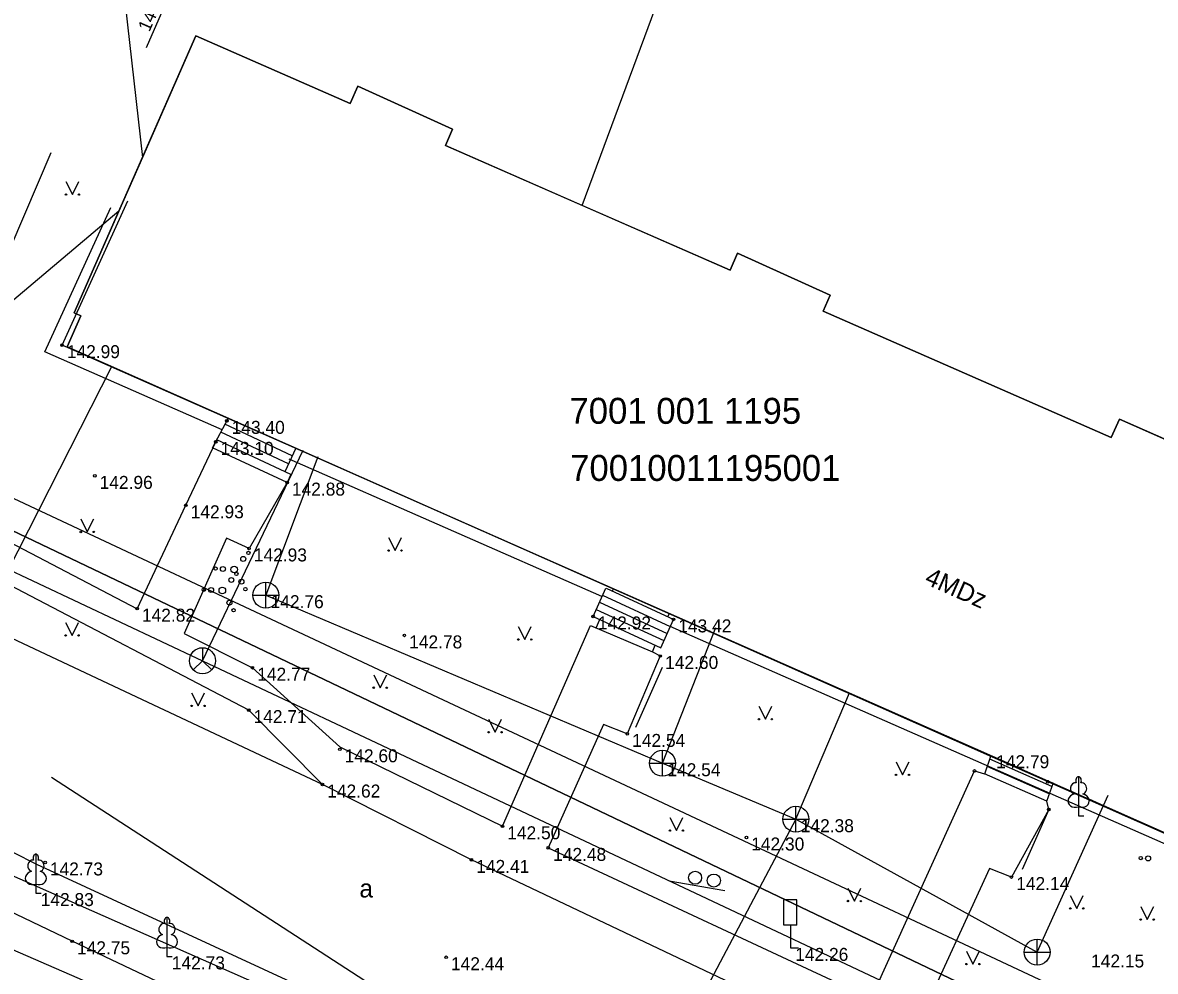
# Model space of a CAD drawing. Extents: x 635609 to 635806, y 303734 to 303875.
# Drawn here: x 635641.28 to 635684.89, y 303787.31 to 303823.84 of the extents above; entities that cross this region are included whole.
import ezdxf

# ---------------------------------------------------------------- set-up
doc = ezdxf.new("R2010")
doc.units = 0
for name, color, linetype in [('APGR_SARK_####_####_#', 7, 'Continuous'), ('BUVE_BDET_####_####_#', 7, 'Continuous'), ('BUVE_EKAS_####_####_#', 7, 'Continuous'), ('BUVE_EKAS_RAKS_TKST_#', 7, 'Continuous'), ('BUVE_EKAS_UZMR_####_#', 7, 'Continuous'), ('BUVE_EKAS_UZMR_TKST_#', 7, 'Continuous'), ('BUVE_SOLS_####_####_#', 7, 'Continuous'), ('CELI_CAPM_####_####_#', 7, 'Continuous'), ('CELI_CSEG_####_TKST_#', 7, 'Continuous'), ('CELI_ELEM_####_####_#', 7, 'Continuous'), ('ELEK_VADP_ZSPR_TKST_#', 7, 'Continuous'), ('GAZE_VADP_ZSPD_####_#', 7, 'Continuous'), ('RELJ_AATZ_####_TKST_#', 7, 'Continuous'), ('RELJ_ELEM_####_####_#', 7, 'Continuous'), ('ROBZ_UZMR_####_####_#', 7, 'Continuous'), ('ROBZ_UZMR_####_TKST_#', 7, 'Continuous'), ('SAKK_ELEM_####_####_#', 7, 'Continuous'), ('SAKK_IZVK_####_TKST_#', 7, 'Continuous'), ('SAKK_KKAN_####_####_#', 7, 'Continuous'), ('SAKT_VADP_KABE_####_#', 7, 'Continuous'), ('SAKT_VADV_OPTK_####_#', 7, 'Continuous'), ('SILT_VADP_UDEN_TKST_#', 7, 'Continuous'), ('SKAN_ELEM_####_####_#', 7, 'Continuous'), ('SKAN_VADP_PAST_####_#', 7, 'Continuous'), ('TERT_ELEM_####_####_#', 7, 'Continuous')]:
    doc.layers.add(name, color=color, linetype=linetype)

msp = doc.modelspace()

# ---------------------------------------------------------------- linework, layer by layer
at = {"layer": 'APGR_SARK_####_####_#'}
msp.add_line((635619.398, 303815.618), (635698.244, 303778.656), dxfattribs=at)
at = {"layer": 'BUVE_BDET_####_####_#'}
for p, q in [((635648.59, 303807.475), (635649.188, 303808.602)), ((635651.658, 303807.164), (635649.068, 303808.376)), ((635651.604, 303806.439), (635648.749, 303807.775)), ((635651.512, 303806.857), (635648.909, 303808.076)), ((635651.459, 303806.132), (635648.59, 303807.475)), ((635651.795, 303807.452), (635651.367, 303806.55)), ((635651.604, 303806.439), (635651.459, 303806.132)), ((635663.241, 303800.977), (635663.727, 303802.069)), ((635663.607, 303801.799), (635666.217, 303800.595)), ((635663.743, 303802.066), (635666.353, 303800.862)), ((635663.986, 303801.954), (635664.03, 303802.054)), ((635663.363, 303801.251), (635665.973, 303800.047)), ((635663.485, 303801.524), (635666.095, 303800.32)), ((635663.241, 303800.977), (635665.851, 303799.773)), ((635663.356, 303800.539), (635663.498, 303800.858)), ((635665.851, 303799.773), (635666.337, 303800.865)), ((635666.125, 303800.967), (635666.185, 303801.103)), ((635665.526, 303799.622), (635665.637, 303799.872)), ((635678.322, 303794.923), (635678.578, 303795.635)), ((635680.81, 303794.144), (635678.421, 303795.198)), ((635680.912, 303794.427), (635678.523, 303795.481)), ((635680.709, 303793.862), (635678.319, 303794.916)), ((635680.709, 303793.862), (635680.968, 303794.581))]:
    msp.add_line(p, q, dxfattribs=at)
at = {"layer": 'BUVE_EKAS_####_####_#'}
for p, q in [((635642.792, 303811.424), (635645.326, 303816.987)), ((635679.735, 303795.101), (635642.792, 303811.424)), ((635679.735, 303795.101), (635687.095, 303791.84))]:
    msp.add_line(p, q, dxfattribs=at)
at = {"layer": 'BUVE_EKAS_UZMR_####_#'}
for p, q in [((635657.835, 303819.739), (635654.187, 303821.395)), ((635657.562, 303819.116), (635657.835, 303819.739)), ((635662.826, 303816.806), (635657.562, 303819.116)), ((635644.984, 303816.59), (635643.262, 303812.671)), ((635644.984, 303816.59), (635643.262, 303812.671)), ((635668.517, 303814.31), (635662.826, 303816.806)), ((635668.803, 303814.961), (635668.517, 303814.31)), ((635668.803, 303814.961), (635668.517, 303814.31)), ((635672.373, 303813.353), (635668.803, 303814.961)), ((635643.262, 303812.671), (635643.344, 303812.635)), ((635642.988, 303811.357), (635644.708, 303810.595)), ((635644.708, 303810.595), (635652.056, 303807.338)), ((635683.508, 303808.573), (635683.199, 303807.869)), ((635687.059, 303807.007), (635683.508, 303808.573)), ((635687.059, 303807.007), (635683.508, 303808.573)), ((635652.63, 303807.084), (635657.554, 303804.901)), ((635667.884, 303800.337), (635673.111, 303798.028)), ((635673.111, 303798.028), (635678.571, 303795.615)), ((635678.571, 303795.615), (635679.735, 303795.101)), ((635678.571, 303795.615), (635679.735, 303795.101)), ((635679.735, 303795.101), (635680.747, 303794.653)), ((635679.735, 303795.101), (635680.747, 303794.653)), ((635679.735, 303795.101), (635680.747, 303794.653)), ((635680.795, 303794.631), (635680.96, 303794.558)), ((635680.795, 303794.631), (635680.96, 303794.558)), ((635680.96, 303794.558), (635681.642, 303794.256)), ((635680.96, 303794.558), (635681.642, 303794.256)), ((635681.848, 303794.574), (635681.849, 303794.575)), ((635682.328, 303793.952), (635682.898, 303793.7)), ((635682.898, 303793.7), (635687.095, 303791.84))]:
    msp.add_line(p, q, dxfattribs=at)
for points in [[(635687.134, 303791.792), (635642.988, 303811.357), (635643.516, 303812.56), (635643.262, 303812.671), (635647.947, 303823.335), (635653.893, 303820.726), (635654.187, 303821.395), (635657.835, 303819.739), (635657.562, 303819.116), (635668.517, 303814.31), (635668.803, 303814.961), (635672.373, 303813.353), (635672.103, 303812.737), (635683.199, 303807.869), (635683.508, 303808.573), (635687.059, 303807.007)], [(635687.059, 303807.007), (635683.508, 303808.573), (635683.199, 303807.869), (635672.103, 303812.737), (635672.373, 303813.353), (635668.803, 303814.961), (635668.517, 303814.31), (635662.826, 303816.806), (635657.562, 303819.116), (635657.835, 303819.739), (635654.187, 303821.395), (635653.893, 303820.726), (635647.947, 303823.335), (635645.89, 303818.654), (635644.984, 303816.59), (635643.262, 303812.671), (635643.344, 303812.635), (635643.516, 303812.56), (635642.988, 303811.357), (635644.708, 303810.595), (635652.056, 303807.338), (635652.63, 303807.084), (635657.554, 303804.901)], [(635653.893, 303820.726), (635647.947, 303823.335), (635645.89, 303818.654), (635644.984, 303816.59)], [(635647.947, 303823.335), (635645.89, 303818.654), (635644.984, 303816.59)], [(635654.187, 303821.395), (635653.893, 303820.726), (635647.947, 303823.335)], [(635668.517, 303814.31), (635662.826, 303816.806), (635657.562, 303819.116), (635657.835, 303819.739), (635654.187, 303821.395), (635653.893, 303820.726)], [(635672.103, 303812.737), (635672.373, 303813.353), (635668.803, 303814.961)], [(635683.199, 303807.869), (635672.103, 303812.737), (635672.373, 303813.353)], [(635643.262, 303812.671), (635643.344, 303812.635), (635643.516, 303812.56), (635642.988, 303811.357)], [(635643.344, 303812.635), (635643.516, 303812.56), (635642.988, 303811.357)], [(635683.508, 303808.573), (635683.199, 303807.869), (635672.103, 303812.737)], [(635642.988, 303811.357), (635644.708, 303810.595), (635652.056, 303807.338), (635652.63, 303807.084)], [(635652.056, 303807.338), (635652.63, 303807.084), (635657.554, 303804.901)], [(635657.554, 303804.901), (635664.025, 303802.042), (635666.179, 303801.09), (635667.884, 303800.337), (635673.111, 303798.028), (635678.571, 303795.615), (635679.735, 303795.101)], [(635657.554, 303804.901), (635664.025, 303802.042), (635666.179, 303801.09), (635667.884, 303800.337)], [(635657.554, 303804.901), (635664.025, 303802.042), (635666.179, 303801.09), (635667.884, 303800.337)], [(635667.884, 303800.337), (635673.111, 303798.028), (635678.571, 303795.615)], [(635680.795, 303794.631), (635680.96, 303794.558), (635681.642, 303794.256)], [(635681.848, 303794.574), (635681.849, 303794.575)], [(635681.848, 303794.574), (635681.849, 303794.575)], [(635682.027, 303794.575), (635682.028, 303794.574)], [(635682.027, 303794.575), (635682.028, 303794.574)], [(635682.027, 303794.575), (635682.028, 303794.574)], [(635682.328, 303793.952), (635682.898, 303793.7), (635687.095, 303791.84)], [(635682.328, 303793.952), (635682.898, 303793.7), (635687.095, 303791.84)]]:
    msp.add_lwpolyline(points, dxfattribs=at)
msp.add_arc((635680.754, 303794.603), 0.05, 34.3671, 97.8395, dxfattribs=at)
msp.add_arc((635680.754, 303794.603), 0.05, 34.3671, 97.8395, dxfattribs=at)
msp.add_arc((635680.754, 303794.603), 0.05, 34.3671, 97.8395, dxfattribs=at)
for centre, major_axis, ratio, start_param, end_param in [((635681.938, 303794.656), (0, -0.15), 0.707107, 3.14537, 5.287485), ((635681.938, 303794.656), (0, -0.15), 0.707107, 3.14537, 5.287485), ((635681.938, 303794.656), (0, -0.15), 0.707107, 3.14537, 5.287485), ((635681.938, 303794.656), (0, -0.15), 0.707107, 0.995701, 3.137816), ((635681.938, 303794.656), (0, -0.15), 0.707107, 0.995701, 3.137816), ((635681.938, 303794.656), (0, -0.15), 0.707107, 0.995701, 3.137816), ((635681.81, 303794.361), (-0.039, -0.212), 0.861323, 3.141593, 5.379091), ((635681.81, 303794.361), (-0.039, -0.212), 0.861323, 3.141593, 5.379091), ((635681.81, 303794.361), (-0.039, -0.212), 0.861323, 3.141593, 5.379091), ((635682.066, 303794.361), (0.039, -0.212), 0.861323, 0, 3.141593), ((635682.066, 303794.361), (0.039, -0.212), 0.861323, 0, 3.141593), ((635682.066, 303794.361), (0.039, -0.212), 0.861323, 0, 3.141593), ((635682.028, 303793.899), (-0.307, 0.095), 0.814445, 3.705071, 4.712389), ((635682.028, 303793.899), (-0.307, 0.095), 0.814445, 3.705071, 4.712389), ((635682.028, 303793.899), (-0.307, 0.095), 0.814445, 3.705071, 4.712389)]:
    msp.add_ellipse(centre, major_axis=major_axis, ratio=ratio, start_param=start_param, end_param=end_param, dxfattribs=at)
at = {"layer": 'BUVE_SOLS_####_####_#'}
for p, q in [((635665.897, 303799.013), (635664.877, 303796.706)), ((635680.788, 303793.542), (635679.768, 303791.235))]:
    msp.add_line(p, q, dxfattribs=at)
at = {"layer": 'CELI_CAPM_####_####_#'}
for p, q in [((635647.114, 303825.342), (635646.031, 303822.878)), ((635642.133, 303811.168), (635644.667, 303816.731))]:
    msp.add_line(p, q, dxfattribs=at)
for points in [[(635674.692, 303784.012), (635672.936, 303784.775), (635658.557, 303791.604), (635652.818, 303794.506), (635634.772, 303802.996), (635630.981, 303804.873), (635631.509, 303807.018), (635632.261, 303808.287), (635635.889, 303814.635), (635640.238, 303820.641)], [(635648.958, 303808.169), (635642.133, 303811.168)], [(635632.261, 303808.287), (635645.684, 303801.278), (635647.562, 303805.259), (635648.71, 303807.701)], [(635652.818, 303794.506), (635649.981, 303797.372), (635631.509, 303807.018)], [(635663.582, 303801.743), (635651.533, 303807.037)], [(635651.459, 303806.132), (635649.993, 303803.597), (635649.131, 303803.997), (635647.502, 303800.321), (635650.123, 303799.004), (635653.49, 303795.964), (635659.751, 303792.899), (635663.147, 303800.627), (635665.526, 303799.622), (635665.831, 303799.457)], [(635687.743, 303791.127), (635666.213, 303800.587)], [(635665.831, 303799.457), (635664.561, 303796.456), (635663.646, 303796.819), (635661.517, 303792.066), (635673.945, 303786.269), (635677.927, 303795.03)], [(635677.927, 303795.03), (635678.319, 303794.916)], [(635680.788, 303793.542), (635680.709, 303793.862)], [(635680.788, 303793.542), (635679.35, 303790.944), (635678.505, 303791.278), (635675.769, 303785.316), (635676.119, 303785.158)], [(635640.895, 303791.904), (635641.808, 303791.436), (635659.287, 303783.348), (635659.284, 303780.834), (635643.183, 303788.47), (635640.083, 303789.954)]]:
    msp.add_lwpolyline(points, dxfattribs=at)
at = {"layer": 'CELI_ELEM_####_####_#'}
for p, q in [((635671.086, 303790.063), (635670.586, 303790.063)), ((635670.586, 303789.094), (635670.586, 303790.063)), ((635671.086, 303789.094), (635671.086, 303790.063)), ((635671.086, 303789.094), (635670.586, 303789.094)), ((635670.84, 303789.094), (635670.84, 303788.216)), ((635670.84, 303788.216), (635671.155, 303788.216))]:
    msp.add_line(p, q, dxfattribs=at)
at = {"layer": 'ELEK_VADP_ZSPR_TKST_#'}
msp.add_lwpolyline([(635672.467, 303776.118), (635654.195, 303785.118), (635640.633, 303791.108)], dxfattribs=at)
at = {"layer": 'GAZE_VADP_ZSPD_####_#'}
msp.add_line((635638.95, 303810.851), (635642.379, 303818.844), dxfattribs=at)
at = {"layer": 'RELJ_ELEM_####_####_#'}
for centre in [(635642.792, 303811.424), (635649.139, 303808.51), (635648.71, 303807.701), (635644.055, 303806.39), (635651.459, 303806.132), (635647.562, 303805.259), (635649.993, 303803.597), (635645.684, 303801.278), (635663.241, 303800.977), (635666.337, 303800.865), (635655.974, 303800.249), (635665.831, 303799.457), (635650.123, 303799.004), (635649.981, 303797.372), (635664.561, 303796.456), (635653.489, 303795.863), (635677.927, 303795.03), (635652.818, 303794.506), (635680.754, 303794.603), (635680.788, 303793.542), (635659.751, 303792.899), (635669.145, 303792.467), (635661.517, 303792.066), (635658.557, 303791.604), (635642.139, 303791.506), (635679.35, 303790.944), (635643.183, 303788.47), (635657.585, 303787.856)]:
    msp.add_circle(centre, 0.05, dxfattribs=at)
at = {"layer": 'ROBZ_UZMR_####_####_#'}
msp.add_lwpolyline([(635625.13, 303811.56), (635628.285, 303815.213), (635649.47, 303839.74), (635657.36, 303836.69), (635690.11, 303832.5), (635716.78, 303819.58), (635704.2, 303790.54), (635684.14, 303783.62), (635633.09, 303808)], close=True, dxfattribs=at)
msp.add_lwpolyline([(635625.13, 303811.56), (635628.285, 303815.213), (635649.47, 303839.74), (635657.36, 303836.69), (635690.11, 303832.5), (635716.78, 303819.58), (635704.2, 303790.54), (635684.14, 303783.62), (635633.09, 303808)], close=True, dxfattribs=at)
for points in [[(635695.565, 303768.799), (635704.2, 303790.54), (635684.14, 303783.62), (635633.09, 303808), (635625.13, 303811.56), (635628.285, 303815.213), (635624.279, 303817.47), (635622.381, 303814.441), (635619.398, 303816.142)], [(635633.09, 303808), (635684.14, 303783.62), (635704.2, 303790.54)]]:
    msp.add_lwpolyline(points, dxfattribs=at)
at = {"layer": 'SAKK_ELEM_####_####_#'}
msp.add_line((635648.201, 303799.274), (635648.555, 303798.92), dxfattribs=at)
msp.add_lwpolyline([(635648.201, 303799.774), (635648.201, 303799.274), (635647.847, 303798.92)], dxfattribs=at)
msp.add_circle((635648.201, 303799.274), 0.5, dxfattribs=at)
at = {"layer": 'SAKK_IZVK_####_TKST_#'}
msp.add_line((635666.175, 303790.804), (635668.311, 303790.427), dxfattribs=at)
for centre in [(635667.172, 303790.92), (635667.892, 303790.81)]:
    msp.add_circle(centre, 0.251, dxfattribs=at)
at = {"layer": 'SAKK_KKAN_####_####_#'}
for p, q in [((635619.398, 303812.821), (635648.201, 303799.274)), ((635648.201, 303799.274), (635676.873, 303785.763)), ((635661.626, 303779.167), (635639.594, 303788.706))]:
    msp.add_line(p, q, dxfattribs=at)
at = {"layer": 'SAKT_VADP_KABE_####_#'}
msp.add_lwpolyline([(635648.201, 303799.274), (635652.077, 303807.383)], dxfattribs=at)
at = {"layer": 'SAKT_VADV_OPTK_####_#'}
for points in [[(635641.814, 303854.763), (635645.89, 303818.654)], [(635662.826, 303816.806), (635670.323, 303837.034)], [(635644.984, 303816.59), (635619.398, 303794.993)]]:
    msp.add_lwpolyline(points, dxfattribs=at)
at = {"layer": 'SILT_VADP_UDEN_TKST_#'}
msp.add_line((635638.619, 303798.63), (635644.712, 303810.602), dxfattribs=at)
at = {"layer": 'SKAN_ELEM_####_####_#'}
for p, q in [((635650.639, 303801.298), (635650.639, 303802.298)), ((635650.139, 303801.798), (635651.139, 303801.798)), ((635665.917, 303794.826), (635665.917, 303795.826)), ((635665.417, 303795.326), (635666.417, 303795.326)), ((635671.054, 303792.671), (635671.054, 303793.671)), ((635670.554, 303793.171), (635671.554, 303793.171)), ((635680.345, 303787.556), (635680.345, 303788.556)), ((635679.845, 303788.056), (635680.845, 303788.056))]:
    msp.add_line(p, q, dxfattribs=at)
for centre in [(635650.639, 303801.798), (635665.917, 303795.326), (635671.054, 303793.171), (635680.345, 303788.056)]:
    msp.add_circle(centre, 0.5, dxfattribs=at)
at = {"layer": 'SKAN_VADP_PAST_####_#'}
for p, q in [((635652.646, 303807.127), (635650.639, 303801.798)), ((635650.639, 303801.798), (635665.917, 303795.326)), ((635665.917, 303795.326), (635667.97, 303800.555)), ((635671.054, 303793.171), (635673.115, 303798.036)), ((635665.917, 303795.326), (635671.054, 303793.171)), ((635664.342, 303780.538), (635642.384, 303794.776)), ((635680.345, 303788.056), (635683.076, 303794.093)), ((635671.054, 303793.171), (635664.342, 303780.538)), ((635671.054, 303793.171), (635680.345, 303788.056))]:
    msp.add_line(p, q, dxfattribs=at)
at = {"layer": 'TERT_ELEM_####_####_#'}
for p, q in [((635642.945, 303817.722), (635643.195, 303817.222)), ((635643.195, 303817.222), (635643.445, 303817.722)), ((635643.516, 303804.731), (635643.766, 303804.231)), ((635643.766, 303804.231), (635644.016, 303804.731)), ((635655.365, 303804.017), (635655.615, 303803.517)), ((635655.615, 303803.517), (635655.865, 303804.017)), ((635642.931, 303800.748), (635643.181, 303800.248)), ((635643.181, 303800.248), (635643.431, 303800.748)), ((635660.362, 303800.591), (635660.612, 303800.091)), ((635660.612, 303800.091), (635660.862, 303800.591)), ((635654.794, 303798.735), (635655.044, 303798.235)), ((635655.044, 303798.235), (635655.294, 303798.735)), ((635647.784, 303798.034), (635648.034, 303797.534)), ((635648.034, 303797.534), (635648.284, 303798.034)), ((635669.626, 303797.521), (635669.876, 303797.021)), ((635669.876, 303797.021), (635670.126, 303797.521)), ((635659.22, 303797.022), (635659.47, 303796.522)), ((635659.47, 303796.522), (635659.72, 303797.022)), ((635674.908, 303795.378), (635675.158, 303794.878)), ((635675.158, 303794.878), (635675.408, 303795.378)), ((635681.938, 303793.653), (635681.938, 303793.306)), ((635666.2, 303793.235), (635666.45, 303792.735)), ((635666.45, 303792.735), (635666.7, 303793.235)), ((635681.938, 303793.306), (635682.138, 303793.306)), ((635641.785, 303790.674), (635641.785, 303790.327)), ((635641.785, 303790.327), (635641.985, 303790.327)), ((635673.053, 303790.521), (635673.303, 303790.021)), ((635673.303, 303790.021), (635673.553, 303790.521)), ((635681.618, 303790.235), (635681.868, 303789.735)), ((635681.868, 303789.735), (635682.118, 303790.235)), ((635684.33, 303789.806), (635684.58, 303789.306)), ((635684.58, 303789.306), (635684.83, 303789.806)), ((635646.834, 303788.236), (635646.834, 303787.889)), ((635646.834, 303787.889), (635647.034, 303787.889)), ((635677.621, 303788.092), (635677.871, 303787.592)), ((635677.871, 303787.592), (635678.121, 303788.092))]:
    msp.add_line(p, q, dxfattribs=at)
for points in [[(635681.938, 303794.806), (635681.938, 303793.653)], [(635682.028, 303794.574), (635682.027, 303794.575)], [(635641.785, 303791.827), (635641.785, 303790.674)], [(635641.875, 303791.595), (635641.874, 303791.596)], [(635646.834, 303789.389), (635646.834, 303788.236)], [(635646.924, 303789.157), (635646.923, 303789.158)]]:
    msp.add_lwpolyline(points, dxfattribs=at)
for centre, radius in [((635642.945, 303817.222), 0.028), ((635643.445, 303817.222), 0.0263), ((635643.516, 303804.231), 0.028), ((635644.016, 303804.231), 0.0263), ((635649.967, 303803.424), 0.064), ((635655.365, 303803.517), 0.028), ((635655.865, 303803.517), 0.0263), ((635649.771, 303803.193), 0.096), ((635648.705, 303802.819), 0.064), ((635648.989, 303802.806), 0.096), ((635649.423, 303802.785), 0.128), ((635649.509, 303802.614), 0.064), ((635648.965, 303801.975), 0.128), ((635649.313, 303802.383), 0.096), ((635649.699, 303802.318), 0.096), ((635648.247, 303802.009), 0.064), ((635648.531, 303801.996), 0.096), ((635649.857, 303802.029), 0.064), ((635649.241, 303801.508), 0.096), ((635649.399, 303801.219), 0.064), ((635642.931, 303800.248), 0.028), ((635643.431, 303800.248), 0.0263), ((635660.362, 303800.091), 0.028), ((635660.862, 303800.091), 0.0263), ((635654.794, 303798.235), 0.028), ((635655.294, 303798.235), 0.0263), ((635647.784, 303797.534), 0.028), ((635648.284, 303797.534), 0.0263), ((635669.626, 303797.021), 0.028), ((635670.126, 303797.021), 0.0263), ((635659.22, 303796.522), 0.028), ((635659.72, 303796.522), 0.0263), ((635674.908, 303794.878), 0.028), ((635675.408, 303794.878), 0.0263), ((635666.2, 303792.735), 0.028), ((635666.7, 303792.735), 0.0263), ((635684.332, 303791.675), 0.064), ((635684.616, 303791.662), 0.096), ((635673.053, 303790.021), 0.028), ((635673.553, 303790.021), 0.0263), ((635681.618, 303789.735), 0.028), ((635682.118, 303789.735), 0.0263), ((635684.33, 303789.306), 0.028), ((635684.83, 303789.306), 0.0263), ((635677.621, 303787.592), 0.028), ((635678.121, 303787.592), 0.0263)]:
    msp.add_circle(centre, radius, dxfattribs=at)
for centre, major_axis, ratio, start_param, end_param in [((635681.938, 303794.656), (0, -0.15), 0.707107, 3.14537, 5.287485), ((635681.938, 303794.656), (0, -0.15), 0.707107, 0.995701, 3.137816), ((635681.81, 303794.361), (-0.039, -0.212), 0.861323, 3.141593, 6.283185), ((635682.066, 303794.361), (0.039, -0.212), 0.861323, 0, 3.141593), ((635681.848, 303793.899), (0.307, 0.095), 0.814445, 1.570796, 4.752015), ((635682.028, 303793.899), (-0.307, 0.095), 0.814445, 1.531171, 4.712389), ((635641.785, 303791.677), (0, -0.15), 0.707107, 3.14537, 5.287485), ((635641.785, 303791.677), (0, -0.15), 0.707107, 0.995701, 3.137816), ((635641.657, 303791.382), (-0.039, -0.212), 0.861323, 3.141593, 6.283185), ((635641.913, 303791.382), (0.039, -0.212), 0.861323, 0, 3.141593), ((635641.695, 303790.92), (0.307, 0.095), 0.814445, 1.570796, 4.752015), ((635641.875, 303790.92), (-0.307, 0.095), 0.814445, 1.531171, 4.712389), ((635646.706, 303788.944), (-0.039, -0.212), 0.861323, 3.141593, 6.283185), ((635646.834, 303789.239), (0, -0.15), 0.707107, 3.14537, 5.287485), ((635646.834, 303789.239), (0, -0.15), 0.707107, 0.995701, 3.137816), ((635646.962, 303788.944), (0.039, -0.212), 0.861323, 0, 3.141593), ((635646.744, 303788.482), (0.307, 0.095), 0.814445, 1.570796, 4.752015), ((635646.924, 303788.482), (-0.307, 0.095), 0.814445, 1.531171, 4.712389)]:
    msp.add_ellipse(centre, major_axis=major_axis, ratio=ratio, start_param=start_param, end_param=end_param, dxfattribs=at)

# ---------------------------------------------------------------- texts
at = {"layer": 'BUVE_EKAS_RAKS_TKST_#'}
msp.add_text('4MDz', height=0.7, rotation=336.1927, dxfattribs=at).set_placement((635675.97, 303802.251))
at = {"layer": 'BUVE_EKAS_UZMR_TKST_#'}
msp.add_text('70010011195001', height=1, dxfattribs=at).set_placement((635662.357, 303806.196))
at = {"layer": 'CELI_CSEG_####_TKST_#'}
msp.add_text('a', height=0.7, dxfattribs=at).set_placement((635654.245, 303790.158))
at = {"layer": 'RELJ_AATZ_####_TKST_#'}
msp.add_text(' 142.73', height=0.5, rotation=66.2652, dxfattribs=at).set_placement((635646.081, 303823.292))
for s, p in [(' 142.99', (635642.792, 303810.924)), (' 143.40', (635649.139, 303808.01)), (' 143.10', (635648.711, 303807.201)), (' 142.96', (635644.055, 303805.89)), (' 142.88', (635651.459, 303805.632)), (' 142.93', (635647.562, 303804.759)), (' 142.93', (635649.993, 303803.097)), (' 142.76', (635650.639, 303801.298)), (' 142.82', (635645.684, 303800.778)), (' 142.92', (635663.242, 303800.477)), (' 143.42', (635666.337, 303800.365)), (' 142.78', (635655.974, 303799.749)), (' 142.60', (635665.831, 303798.957)), (' 142.77', (635650.123, 303798.504)), (' 142.71', (635649.981, 303796.872)), (' 142.54', (635664.561, 303795.956)), (' 142.60', (635653.489, 303795.363)), (' 142.79', (635678.578, 303795.135)), (' 142.54', (635665.917, 303794.826)), (' 142.62', (635652.818, 303794.006)), (' 142.38', (635671.054, 303792.671)), (' 142.50', (635659.751, 303792.399)), (' 142.48', (635661.517, 303791.566)), (' 142.30', (635669.145, 303791.967)), (' 142.73', (635642.139, 303791.006)), (' 142.41', (635658.557, 303791.104)), (' 142.14', (635679.35, 303790.444)), (' 142.83', (635641.785, 303789.827)), (' 142.75', (635643.183, 303787.97)), (' 142.26', (635670.84, 303787.716)), (' 142.73', (635646.834, 303787.389)), (' 142.44', (635657.585, 303787.356)), (' 142.15', (635682.234, 303787.462))]:
    msp.add_text(s, height=0.5, dxfattribs=at).set_placement(p)
at = {"layer": 'ROBZ_UZMR_####_TKST_#'}
msp.add_text('7001 001 1195', height=1, dxfattribs=at).set_placement((635662.331, 303808.396))

doc.saveas('drawing.dxf')
